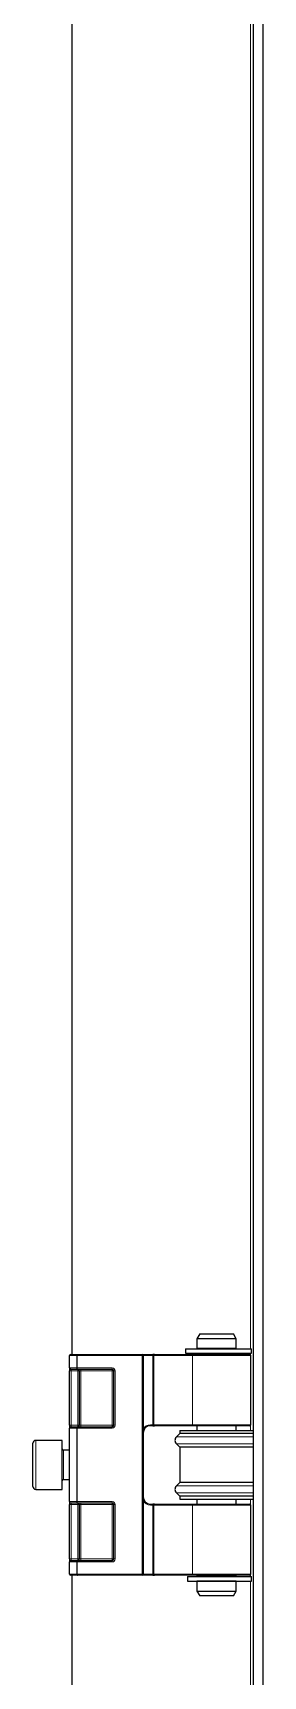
# Model space of a CAD drawing. Header units: millimetres. Extents: x -421 to 2398, y -1229 to 1219.
# Drawn here: x 474.1 to 521.1, y -369.1 to -33.7 of the extents above; entities that cross this region are included whole.
import ezdxf

# ---------------------------------------------------------------- set-up
doc = ezdxf.new("R2010")
doc.units = ezdxf.units.MM

msp = doc.modelspace()

# ---------------------------------------------------------------- linework, layer by layer
at = {"color": 7, "linetype": 'Continuous', "lineweight": 25}
for p, q in [((519.14, -703.45), (519.14, 451.55)), ((521.14, -703.45), (521.14, 451.55)), ((482.14, -303.45), (482.14, 51.55)), ((508.22, -299.2), (507.64, -300.2)), ((507.64, -300.2), (507.64, -302.2)), ((515.64, -300.2), (507.64, -300.2)), ((508.22, -299.2), (515.06, -299.2)), ((515.64, -300.2), (515.06, -299.2)), ((515.64, -302.2), (515.64, -300.2)), ((481.64, -306.15), (481.64, -303.65)), ((481.84, -303.45), (483.22, -303.45)), ((483.14, -303.65), (483.14, -306.15)), ((483.22, -303.45), (496.44, -303.45)), ((496.44, -303.45), (498.66, -303.45)), ((496.64, -303.65), (496.64, -348.25)), ((498.94, -303.45), (498.66, -303.45)), ((498.94, -303.45), (506.83, -303.45)), ((505.27, -302.25), (505.27, -303.15)), ((505.27, -302.25), (505.32, -302.25)), ((505.27, -303.15), (505.32, -303.15)), ((505.32, -302.25), (518.79, -302.25)), ((505.32, -303.15), (518.79, -303.15)), ((506.83, -303.45), (518.44, -303.45)), ((512.17, -302.2), (507.64, -302.2)), ((507.64, -303.2), (507.64, -303.45)), ((512.17, -303.2), (507.64, -303.2)), ((508.14, -302.2), (508.14, -302.25)), ((508.14, -303.15), (508.14, -303.2)), ((515.64, -302.2), (512.17, -302.2)), ((515.64, -303.2), (512.17, -303.2)), ((515.14, -302.25), (515.14, -302.2)), ((515.14, -303.2), (515.14, -303.15)), ((515.64, -303.45), (515.64, -303.2)), ((518.64, -317.75), (518.64, -303.65)), ((518.79, -303.15), (518.79, -302.25)), ((481.64, -306.15), (481.64, -306.75)), ((481.64, -317.85), (481.64, -306.75)), ((483.26, -306.45), (481.94, -306.45)), ((490.34, -306.45), (483.26, -306.45)), ((483.64, -317.85), (483.64, -306.75)), ((490.64, -317.85), (490.64, -306.75)), ((481.64, -317.85), (481.64, -318.45)), ((481.64, -333.45), (481.64, -318.45)), ((481.94, -318.15), (483.26, -318.15)), ((483.14, -318.45), (483.14, -333.45)), ((483.26, -318.15), (490.34, -318.15)), ((498.66, -317.95), (498.14, -317.95)), ((498.66, -317.95), (498.94, -317.95)), ((506.83, -317.95), (498.94, -317.95)), ((518.44, -317.95), (506.83, -317.95)), ((507.64, -317.95), (507.64, -318.95)), ((515.64, -318.95), (515.64, -317.95)), ((474.14, -330.35), (474.14, -321.55)), ((480.14, -320.95), (474.74, -320.95)), ((480.14, -330.95), (480.14, -320.95)), ((504.14, -319.55), (503.44, -320.24)), ((503.44, -321.67), (504.14, -322.35)), ((504.14, -318.95), (504.14, -319.55)), ((504.14, -318.95), (519.14, -318.95)), ((519.14, -319.55), (504.14, -319.55)), ((481.64, -322.95), (480.39, -322.95)), ((504.14, -322.35), (504.14, -329.55)), ((519.14, -322.35), (504.14, -322.35)), ((474.74, -330.95), (480.14, -330.95)), ((480.39, -328.95), (481.64, -328.95)), ((504.14, -329.55), (503.44, -330.24)), ((503.44, -331.66), (504.14, -332.35)), ((519.14, -329.55), (504.14, -329.55)), ((481.64, -333.45), (481.64, -334.05)), ((481.64, -345.15), (481.64, -334.05)), ((483.26, -333.75), (481.94, -333.75)), ((490.34, -333.75), (483.26, -333.75)), ((483.64, -345.15), (483.64, -334.05)), ((490.64, -345.15), (490.64, -334.05)), ((498.14, -333.95), (498.66, -333.95)), ((498.94, -333.95), (498.66, -333.95)), ((498.94, -333.95), (506.83, -333.95)), ((504.14, -332.35), (504.14, -332.95)), ((519.14, -332.35), (504.14, -332.35)), ((504.14, -332.95), (519.14, -332.95)), ((506.83, -333.95), (518.44, -333.95)), ((507.64, -332.95), (507.64, -333.95)), ((515.64, -333.95), (515.64, -332.95)), ((518.64, -348.25), (518.64, -334.15)), ((481.64, -345.15), (481.64, -345.75)), ((481.64, -348.25), (481.64, -345.75)), ((483.22, -348.45), (481.84, -348.45)), ((481.94, -345.45), (483.26, -345.45)), ((482.14, -553.45), (482.14, -348.45)), ((483.14, -345.75), (483.14, -348.25)), ((496.44, -348.45), (483.22, -348.45)), ((483.26, -345.45), (490.34, -345.45)), ((498.66, -348.45), (496.44, -348.45)), ((498.66, -348.45), (498.94, -348.45)), ((506.83, -348.45), (498.94, -348.45)), ((505.7, -348.75), (505.7, -349.65)), ((505.7, -348.75), (505.72, -348.75)), ((505.72, -348.75), (505.72, -349.65)), ((505.72, -348.75), (505.8, -348.75)), ((505.8, -348.75), (518.79, -348.75)), ((518.44, -348.45), (506.83, -348.45)), ((507.64, -348.45), (507.64, -348.7)), ((512.17, -348.7), (507.64, -348.7)), ((508.14, -348.7), (508.14, -348.75)), ((515.64, -348.7), (512.17, -348.7)), ((515.14, -348.75), (515.14, -348.7)), ((515.64, -348.7), (515.64, -348.45)), ((518.79, -349.65), (518.79, -348.75)), ((505.7, -349.65), (505.72, -349.65)), ((505.72, -349.65), (505.8, -349.65)), ((505.8, -349.65), (518.79, -349.65)), ((507.64, -349.7), (507.64, -351.7)), ((512.17, -349.7), (507.64, -349.7)), ((507.64, -351.7), (508.22, -352.7)), ((507.64, -351.7), (512.17, -351.7)), ((508.14, -349.65), (508.14, -349.7)), ((515.64, -349.7), (512.17, -349.7)), ((512.17, -351.7), (515.64, -351.7)), ((515.06, -352.7), (515.64, -351.7)), ((515.14, -349.7), (515.14, -349.65)), ((515.64, -351.7), (515.64, -349.7)), ((512.1, -352.7), (508.22, -352.7)), ((515.06, -352.7), (512.1, -352.7))]:
    msp.add_line(p, q, dxfattribs=at)
at = {"color": 8, "linetype": 'Continuous', "lineweight": 18}
for p, q in [((518.54, 50.35), (518.54, -302.25)), ((483.14, -303.65), (481.64, -303.65)), ((496.44, -303.65), (483.14, -303.65)), ((496.44, -303.65), (496.44, -303.45)), ((496.44, -348.25), (496.44, -303.65)), ((496.44, -303.65), (496.64, -303.65)), ((498.66, -303.65), (496.64, -303.65)), ((498.66, -303.45), (498.66, -303.65)), ((498.8, -303.65), (498.66, -303.65)), ((498.66, -317.75), (498.66, -303.65)), ((506.69, -303.65), (498.8, -303.65)), ((498.8, -303.65), (498.8, -317.75)), ((505.32, -302.25), (505.32, -303.15)), ((518.64, -303.65), (506.69, -303.65)), ((506.69, -317.75), (506.69, -303.65)), ((518.54, -303.15), (518.54, -303.48)), ((481.64, -306.15), (483.14, -306.15)), ((481.94, -306.75), (481.64, -306.75)), ((481.94, -306.45), (481.94, -306.75)), ((483.34, -306.75), (481.94, -306.75)), ((481.94, -306.75), (481.94, -317.85)), ((483.14, -306.15), (490.34, -306.15)), ((483.34, -306.45), (483.34, -306.75)), ((483.34, -317.85), (483.34, -306.75)), ((483.64, -306.75), (483.34, -306.75)), ((483.94, -306.75), (483.64, -306.75)), ((483.94, -306.75), (483.94, -306.45)), ((490.34, -306.75), (483.94, -306.75)), ((483.94, -306.75), (483.94, -317.85)), ((490.34, -306.15), (490.34, -306.45)), ((490.34, -306.75), (490.34, -306.45)), ((490.64, -306.75), (490.34, -306.75)), ((490.34, -317.85), (490.34, -306.75)), ((490.94, -306.75), (490.64, -306.75)), ((490.94, -306.75), (490.94, -317.85)), ((481.94, -317.85), (481.64, -317.85)), ((483.14, -318.45), (481.64, -318.45)), ((481.94, -317.85), (483.34, -317.85)), ((481.94, -317.85), (481.94, -318.15)), ((490.34, -318.45), (483.14, -318.45)), ((483.34, -317.85), (483.34, -318.15)), ((483.64, -317.85), (483.34, -317.85)), ((483.94, -317.85), (483.64, -317.85)), ((483.94, -318.15), (483.94, -317.85)), ((483.94, -317.85), (490.34, -317.85)), ((490.34, -318.15), (490.34, -317.85)), ((490.64, -317.85), (490.34, -317.85)), ((490.34, -318.15), (490.34, -318.45)), ((490.94, -317.85), (490.64, -317.85)), ((498.14, -317.75), (498.66, -317.75)), ((498.14, -317.75), (498.14, -317.95)), ((498.8, -317.75), (498.66, -317.75)), ((498.66, -317.75), (498.66, -317.95)), ((498.8, -317.75), (506.69, -317.75)), ((506.69, -317.75), (518.64, -317.75)), ((518.54, -317.92), (518.54, -318.95)), ((474.74, -320.95), (474.74, -330.95)), ((519.14, -320.24), (503.44, -320.24)), ((519.14, -321.67), (503.44, -321.67)), ((480.39, -322.95), (480.39, -325.95)), ((480.39, -325.95), (480.39, -328.95)), ((519.14, -330.24), (503.44, -330.24)), ((519.14, -331.66), (503.44, -331.66)), ((481.64, -333.45), (483.14, -333.45)), ((481.94, -334.05), (481.64, -334.05)), ((481.94, -334.05), (481.94, -333.75)), ((483.34, -334.05), (481.94, -334.05)), ((481.94, -334.05), (481.94, -345.15)), ((483.14, -333.45), (490.34, -333.45)), ((483.34, -334.05), (483.34, -333.75)), ((483.34, -345.15), (483.34, -334.05)), ((483.34, -334.05), (483.64, -334.05)), ((483.64, -334.05), (483.94, -334.05)), ((483.94, -334.05), (483.94, -333.75)), ((490.34, -334.05), (483.94, -334.05)), ((483.94, -334.05), (483.94, -345.15)), ((490.34, -333.75), (490.34, -333.45)), ((490.34, -334.05), (490.34, -333.75)), ((490.34, -334.05), (490.64, -334.05)), ((490.34, -345.15), (490.34, -334.05)), ((490.64, -334.05), (490.94, -334.05)), ((490.94, -334.05), (490.94, -345.15)), ((498.14, -333.95), (498.14, -334.15)), ((498.66, -334.15), (498.14, -334.15)), ((498.66, -333.95), (498.66, -334.15)), ((498.66, -334.15), (498.8, -334.15)), ((498.66, -348.25), (498.66, -334.15)), ((506.69, -334.15), (498.8, -334.15)), ((498.8, -334.15), (498.8, -348.25)), ((518.64, -334.15), (506.69, -334.15)), ((506.69, -348.25), (506.69, -334.15)), ((518.54, -332.95), (518.54, -333.98)), ((481.64, -345.15), (481.94, -345.15)), ((481.94, -345.45), (481.94, -345.15)), ((481.94, -345.15), (483.34, -345.15)), ((483.34, -345.45), (483.34, -345.15)), ((483.64, -345.15), (483.34, -345.15)), ((483.94, -345.15), (483.64, -345.15)), ((483.94, -345.45), (483.94, -345.15)), ((483.94, -345.15), (490.34, -345.15)), ((490.34, -345.45), (490.34, -345.15)), ((490.64, -345.15), (490.34, -345.15)), ((490.94, -345.15), (490.64, -345.15)), ((483.14, -345.75), (481.64, -345.75)), ((481.64, -348.25), (483.14, -348.25)), ((490.34, -345.75), (483.14, -345.75)), ((483.14, -348.25), (496.44, -348.25)), ((490.34, -345.75), (490.34, -345.45)), ((496.44, -348.45), (496.44, -348.25)), ((496.64, -348.25), (496.44, -348.25)), ((496.64, -348.25), (498.66, -348.25)), ((498.66, -348.25), (498.66, -348.45)), ((498.66, -348.25), (498.8, -348.25)), ((498.8, -348.25), (506.69, -348.25)), ((505.8, -348.75), (505.8, -349.65)), ((506.69, -348.25), (518.64, -348.25)), ((518.54, -348.42), (518.54, -348.75)), ((518.54, -349.65), (518.54, -552.25))]:
    msp.add_line(p, q, dxfattribs=at)
at = {"color": 7, "linetype": 'Continuous', "lineweight": 25}
for centre, radius, start, end in [((481.84, -303.65), 0.2, 90, 180), ((496.44, -303.65), 0.2, 0, 90), ((518.44, -303.65), 0.2, 0, 90), ((481.94, -306.15), 0.3, 180, 270), ((483.34, -306.75), 0.3, 0, 90), ((490.34, -306.75), 0.3, 0, 90), ((481.94, -318.45), 0.3, 90, 180), ((483.34, -317.85), 0.3, 270, 0), ((490.34, -317.85), 0.3, 270, 0), ((498.14, -319.45), 1.5, 90, 180), ((518.44, -317.75), 0.2, 270, 0), ((474.74, -321.55), 0.6, 90, 180), ((504.14, -320.95), 1, 134.427, 225.573), ((480.39, -322.7), 0.25, 180, 270), ((474.74, -330.35), 0.6, 180, 270), ((480.39, -329.2), 0.25, 90, 180), ((504.14, -330.95), 1, 134.427, 225.573), ((481.94, -333.45), 0.3, 180, 270), ((483.34, -334.05), 0.3, 0, 90), ((490.34, -334.05), 0.3, 0, 90), ((498.14, -332.45), 1.5, 180, 270), ((518.44, -334.15), 0.2, 0, 90), ((483.34, -345.15), 0.3, 270, 0), ((490.34, -345.15), 0.3, 270, 0), ((481.94, -345.75), 0.3, 90, 180), ((481.84, -348.25), 0.2, 180, 270), ((496.44, -348.25), 0.2, 270, 0), ((518.44, -348.25), 0.2, 270, 0)]:
    msp.add_arc(centre, radius, start, end, dxfattribs=at)
at = {"color": 8, "linetype": 'Continuous', "lineweight": 18}
for centre, radius, start, end in [((498.98, -303.63), 0.179, 101.4218, 188.0495), ((506.87, -303.63), 0.179, 101.4218, 188.0495), ((490.34, -306.75), 0.6, 0, 90), ((490.34, -317.85), 0.6, 270, 0), ((498.14, -319.45), 1.7, 90, 151.9275), ((498.98, -317.78), 0.179, 171.9505, 258.5782), ((506.87, -317.78), 0.179, 171.9505, 258.5782), ((490.34, -334.05), 0.6, 0, 90), ((498.14, -332.45), 1.7, 208.0725, 270), ((498.98, -334.13), 0.179, 101.4218, 188.0495), ((506.87, -334.13), 0.179, 101.4218, 188.0495), ((490.34, -345.15), 0.6, 270, 0), ((498.98, -348.28), 0.179, 171.9505, 258.5782), ((506.87, -348.28), 0.179, 171.9505, 258.5782)]:
    msp.add_arc(centre, radius, start, end, dxfattribs=at)
at = {"color": 7, "linetype": 'Continuous', "lineweight": 25}
for centre, major_axis, start_param, end_param in [((483.22, -303.65), (0, 0.2), 0, 1.570796), ((483.26, -306.15), (0, 0.3), 1.570796, 3.141593), ((483.26, -318.45), (0, 0.3), 0, 1.570796), ((483.26, -333.45), (0, 0.3), 1.570796, 3.141593), ((483.26, -345.75), (0, 0.3), 0, 1.570796), ((483.22, -348.25), (0, 0.2), 1.570796, 3.141593)]:
    msp.add_ellipse(centre, major_axis=major_axis, ratio=0.414214, start_param=start_param, end_param=end_param, dxfattribs=at)

doc.saveas('drawing.dxf')
